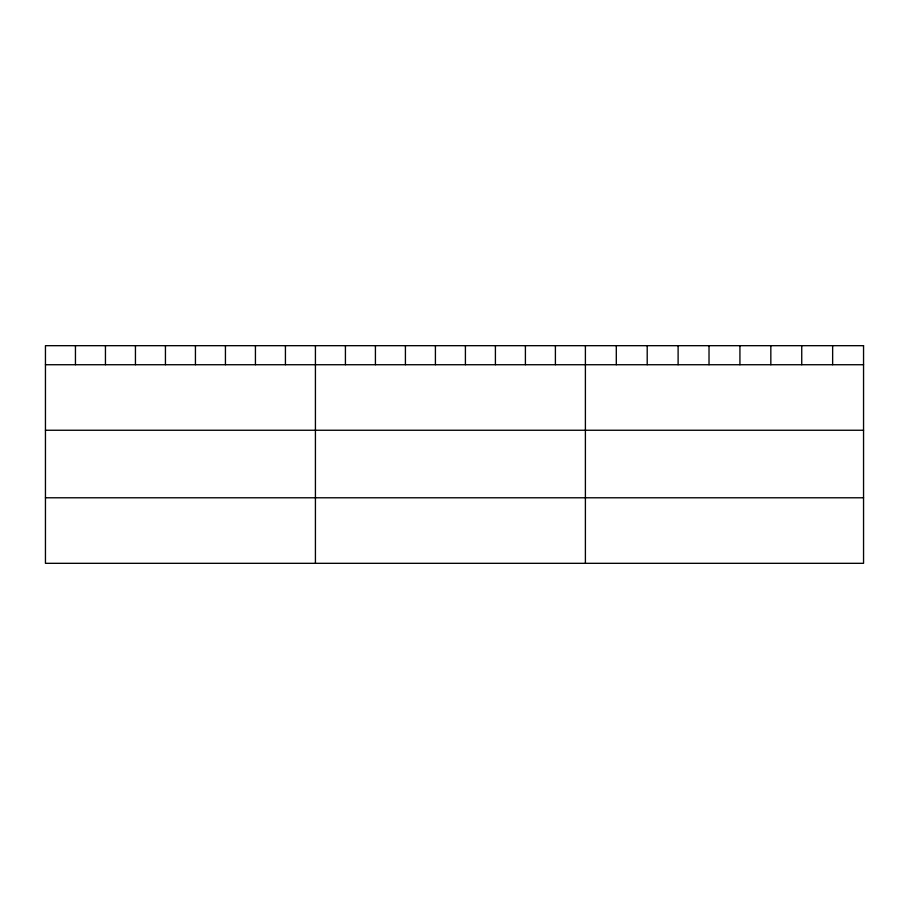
<?xml version="1.0" encoding="UTF-8"?>
<svg xmlns="http://www.w3.org/2000/svg" width="909" height="909" viewBox="0 0 909 909"><rect width="100%" height="100%" fill="white"/><g stroke="black" fill="none" stroke-linecap="round" stroke-linejoin="round"><path stroke-width="1.36" d="M45.45 364.725L863.55 364.725M45.45 430.252L863.55 430.252M45.45 497.78L863.55 497.78M832.644 345.681L832.644 364.725M801.738 345.681L801.738 364.725M770.832 345.681L770.832 364.725M739.926 345.681L739.926 364.725M709.02 345.681L709.02 364.725M678.114 345.681L678.114 364.725M647.208 345.681L647.208 364.725M616.302 345.681L616.302 364.725M585.396 345.681L585.396 563.319M555.399 345.681L555.399 364.725M525.402 345.681L525.402 364.725M495.405 345.681L495.405 364.725M465.408 345.681L465.408 364.725M435.411 345.681L435.411 364.725M405.414 345.681L405.414 364.725M375.417 345.681L375.417 364.725M345.42 345.681L345.42 364.725M315.423 345.681L315.423 563.319M285.426 345.681L285.426 364.725M255.429 345.681L255.429 364.725M225.432 345.681L225.432 364.725M195.435 345.681L195.435 364.725M165.438 345.681L165.438 364.725M135.441 345.681L135.441 364.725M105.444 345.681L105.444 364.725M75.447 345.681L75.447 364.725M863.55 345.681L45.45 345.681L45.45 563.319L863.55 563.319L863.55 345.681"/></g></svg>
